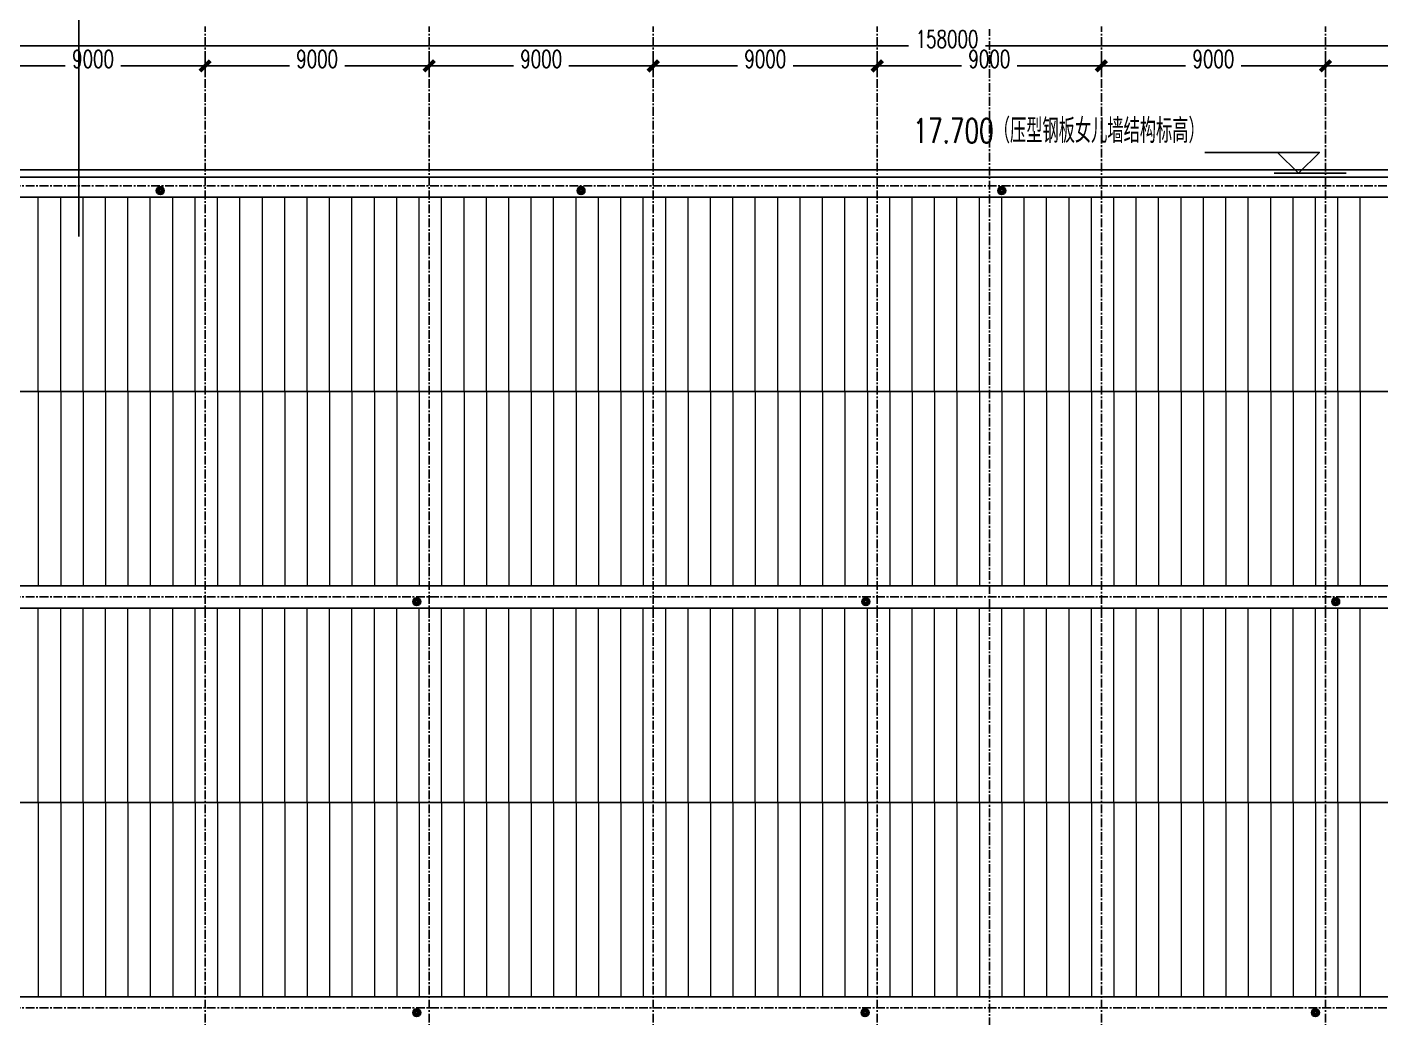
# Model space of a CAD drawing. Extents: x -599358 to 2865263, y -1062760 to 486533.
# Drawn here: x 1362053 to 1416432, y -872087 to -832311 of the extents above; entities that cross this region are included whole.
import ezdxf
from ezdxf.enums import TextEntityAlignment as Align

# ---------------------------------------------------------------- set-up
doc = ezdxf.new("R2010")
doc.units = 0
doc.linetypes.add('CENTER', pattern=[2, 1.25, -0.25, 0.25, -0.25])
for name, color, linetype in [('3符号', 173, 'Continuous'), ('A-AXIS-SYMB', 3, 'Continuous'), ('A-LIN-V', 9, 'Continuous'), ('A-SFCE', 30, 'Continuous'), ('DIM', 173, 'Continuous'), ('DOTE', 1, 'CENTER'), ('虹吸雨水斗', 6, 'Continuous')]:
    doc.layers.add(name, color=color, linetype=linetype)
doc.layers.add('底板111', color=5, linetype='Continuous', lineweight=13)
doc.styles.add('DHTEXT-1', font='romans.shx', dxfattribs={"width": 0.7, "bigfont": 'chinese.shx'})
doc.styles.add('卓越符号', font='ROMANS.shx', dxfattribs={"width": 0.7, "bigfont": 'CHINESE.shx'})
doc.dimstyles.new('ZN280', dxfattribs={"dimscale": 280, "dimtxt": 2.5, "dimasz": 1.5, "dimexe": 1, "dimexo": 2, "dimgap": 0.9, "dimtad": 1, "dimdec": 0, "dimdsep": 46, "dimtxsty": 'DHTEXT-1', "dimblk": 'ARCHTICK', "dimcen": 2.5, "dimclrd": 173, "dimclre": 173, "dimclrt": 7, "dimazin": 2, "dimtfac": 1, "dimtdec": 0, "dimtix": 1, "dimtmove": 2, "dimatfit": 3, "dimfxl": 0, "dimarcsym": 0})

# ---------------------------------------------------------------- blocks, each defined once
blk = doc.blocks.new('_ArchTick')
at = {"color": 0, "linetype": 'ByBlock', "const_width": 0.4}
blk.add_lwpolyline([(-0.5, -0.5), (0.5, 0.5)], dxfattribs=at)
blk = doc.blocks.new('*D1308')
at = {"layer": 'Defpoints', "color": 0, "ltscale": 2800, "transparency": 16777216}
for p in [(1369203, -833868), (1360203, -834828), (1369203, -834828)]:
    blk.add_point(p, dxfattribs=at)
at = {"layer": 'DIM', "color": 173, "linetype": 'ByBlock', "lineweight": -2, "ltscale": 2800, "transparency": 16777216}
for p, q in [((1360203, -834268), (1360203, -833588)), ((1369203, -834268), (1369203, -833588)), ((1360203, -833868), (1363588, -833868)), ((1369203, -833868), (1365819, -833868))]:
    blk.add_line(p, q, dxfattribs=at)
at = {"layer": 'DIM', "color": 173, "lineweight": -2, "ltscale": 2800, "transparency": 16777216, "xscale": 420, "yscale": 420, "zscale": 420, "rotation": 180}
blk.add_blockref('_ArchTick', (1360203, -833868), dxfattribs=at)
at = {"layer": 'DIM', "color": 173, "lineweight": -2, "ltscale": 2800, "transparency": 16777216, "xscale": 420, "yscale": 420, "zscale": 420}
blk.add_blockref('_ArchTick', (1369203, -833868), dxfattribs=at)
at = {"layer": 'DIM', "color": 7, "ltscale": 2800, "transparency": 16777216, "insert": (1364703, -833593), "char_height": 700, "attachment_point": 5, "style": 'DHTEXT-1'}
blk.add_mtext('9000', dxfattribs=at)
blk = doc.blocks.new('*D1309')
at = {"layer": 'Defpoints', "color": 0, "ltscale": 2800, "transparency": 16777216}
for p in [(1378203, -833868), (1369203, -834828), (1378203, -834828)]:
    blk.add_point(p, dxfattribs=at)
at = {"layer": 'DIM', "color": 173, "linetype": 'ByBlock', "lineweight": -2, "ltscale": 2800, "transparency": 16777216}
for p, q in [((1369203, -834268), (1369203, -833588)), ((1378203, -834268), (1378203, -833588)), ((1369203, -833868), (1372588, -833868)), ((1378203, -833868), (1374819, -833868))]:
    blk.add_line(p, q, dxfattribs=at)
at = {"layer": 'DIM', "color": 173, "lineweight": -2, "ltscale": 2800, "transparency": 16777216, "xscale": 420, "yscale": 420, "zscale": 420, "rotation": 180}
blk.add_blockref('_ArchTick', (1369203, -833868), dxfattribs=at)
at = {"layer": 'DIM', "color": 173, "lineweight": -2, "ltscale": 2800, "transparency": 16777216, "xscale": 420, "yscale": 420, "zscale": 420}
blk.add_blockref('_ArchTick', (1378203, -833868), dxfattribs=at)
at = {"layer": 'DIM', "color": 7, "ltscale": 2800, "transparency": 16777216, "insert": (1373703, -833593), "char_height": 700, "attachment_point": 5, "style": 'DHTEXT-1'}
blk.add_mtext('9000', dxfattribs=at)
blk = doc.blocks.new('*D1310')
at = {"layer": 'Defpoints', "color": 0, "ltscale": 2800, "transparency": 16777216}
for p in [(1387203, -833868), (1378203, -834828), (1387203, -834828)]:
    blk.add_point(p, dxfattribs=at)
at = {"layer": 'DIM', "color": 173, "linetype": 'ByBlock', "lineweight": -2, "ltscale": 2800, "transparency": 16777216}
for p, q in [((1378203, -834268), (1378203, -833588)), ((1387203, -834268), (1387203, -833588)), ((1378203, -833868), (1381588, -833868)), ((1387203, -833868), (1383819, -833868))]:
    blk.add_line(p, q, dxfattribs=at)
at = {"layer": 'DIM', "color": 173, "lineweight": -2, "ltscale": 2800, "transparency": 16777216, "xscale": 420, "yscale": 420, "zscale": 420, "rotation": 180}
blk.add_blockref('_ArchTick', (1378203, -833868), dxfattribs=at)
at = {"layer": 'DIM', "color": 173, "lineweight": -2, "ltscale": 2800, "transparency": 16777216, "xscale": 420, "yscale": 420, "zscale": 420}
blk.add_blockref('_ArchTick', (1387203, -833868), dxfattribs=at)
at = {"layer": 'DIM', "color": 7, "ltscale": 2800, "transparency": 16777216, "insert": (1382703, -833593), "char_height": 700, "attachment_point": 5, "style": 'DHTEXT-1'}
blk.add_mtext('9000', dxfattribs=at)
blk = doc.blocks.new('*D1311')
at = {"layer": 'Defpoints', "color": 0, "ltscale": 2800, "transparency": 16777216}
for p in [(1396203, -833868), (1387203, -834828), (1396203, -834828)]:
    blk.add_point(p, dxfattribs=at)
at = {"layer": 'DIM', "color": 173, "linetype": 'ByBlock', "lineweight": -2, "ltscale": 2800, "transparency": 16777216}
for p, q in [((1387203, -834268), (1387203, -833588)), ((1396203, -834268), (1396203, -833588)), ((1387203, -833868), (1390588, -833868)), ((1396203, -833868), (1392819, -833868))]:
    blk.add_line(p, q, dxfattribs=at)
at = {"layer": 'DIM', "color": 173, "lineweight": -2, "ltscale": 2800, "transparency": 16777216, "xscale": 420, "yscale": 420, "zscale": 420, "rotation": 180}
blk.add_blockref('_ArchTick', (1387203, -833868), dxfattribs=at)
at = {"layer": 'DIM', "color": 173, "lineweight": -2, "ltscale": 2800, "transparency": 16777216, "xscale": 420, "yscale": 420, "zscale": 420}
blk.add_blockref('_ArchTick', (1396203, -833868), dxfattribs=at)
at = {"layer": 'DIM', "color": 7, "ltscale": 2800, "transparency": 16777216, "insert": (1391703, -833593), "char_height": 700, "attachment_point": 5, "style": 'DHTEXT-1'}
blk.add_mtext('9000', dxfattribs=at)
blk = doc.blocks.new('*D1312')
at = {"layer": 'Defpoints', "color": 0, "ltscale": 2800, "transparency": 16777216}
for p in [(1405203, -833868), (1396203, -834828), (1405203, -834828)]:
    blk.add_point(p, dxfattribs=at)
at = {"layer": 'DIM', "color": 173, "linetype": 'ByBlock', "lineweight": -2, "ltscale": 2800, "transparency": 16777216}
for p, q in [((1396203, -834268), (1396203, -833588)), ((1405203, -834268), (1405203, -833588)), ((1396203, -833868), (1399588, -833868)), ((1405203, -833868), (1401819, -833868))]:
    blk.add_line(p, q, dxfattribs=at)
at = {"layer": 'DIM', "color": 173, "lineweight": -2, "ltscale": 2800, "transparency": 16777216, "xscale": 420, "yscale": 420, "zscale": 420, "rotation": 180}
blk.add_blockref('_ArchTick', (1396203, -833868), dxfattribs=at)
at = {"layer": 'DIM', "color": 173, "lineweight": -2, "ltscale": 2800, "transparency": 16777216, "xscale": 420, "yscale": 420, "zscale": 420}
blk.add_blockref('_ArchTick', (1405203, -833868), dxfattribs=at)
at = {"layer": 'DIM', "color": 7, "ltscale": 2800, "transparency": 16777216, "insert": (1400703, -833593), "char_height": 700, "attachment_point": 5, "style": 'DHTEXT-1'}
blk.add_mtext('9000', dxfattribs=at)
blk = doc.blocks.new('*D1313')
at = {"layer": 'Defpoints', "color": 0, "ltscale": 2800, "transparency": 16777216}
for p in [(1414203, -833868), (1405203, -834828), (1414203, -834828)]:
    blk.add_point(p, dxfattribs=at)
at = {"layer": 'DIM', "color": 173, "linetype": 'ByBlock', "lineweight": -2, "ltscale": 2800, "transparency": 16777216}
for p, q in [((1405203, -834268), (1405203, -833588)), ((1414203, -834268), (1414203, -833588)), ((1405203, -833868), (1408588, -833868)), ((1414203, -833868), (1410819, -833868))]:
    blk.add_line(p, q, dxfattribs=at)
at = {"layer": 'DIM', "color": 173, "lineweight": -2, "ltscale": 2800, "transparency": 16777216, "xscale": 420, "yscale": 420, "zscale": 420, "rotation": 180}
blk.add_blockref('_ArchTick', (1405203, -833868), dxfattribs=at)
at = {"layer": 'DIM', "color": 173, "lineweight": -2, "ltscale": 2800, "transparency": 16777216, "xscale": 420, "yscale": 420, "zscale": 420}
blk.add_blockref('_ArchTick', (1414203, -833868), dxfattribs=at)
at = {"layer": 'DIM', "color": 7, "ltscale": 2800, "transparency": 16777216, "insert": (1409703, -833593), "char_height": 700, "attachment_point": 5, "style": 'DHTEXT-1'}
blk.add_mtext('9000', dxfattribs=at)
blk = doc.blocks.new('*D1314')
at = {"layer": 'Defpoints', "color": 0, "ltscale": 2800, "transparency": 16777216}
for p in [(1423203, -833868), (1414203, -834828), (1423203, -834828)]:
    blk.add_point(p, dxfattribs=at)
at = {"layer": 'DIM', "color": 173, "linetype": 'ByBlock', "lineweight": -2, "ltscale": 2800, "transparency": 16777216}
for p, q in [((1414203, -834268), (1414203, -833588)), ((1423203, -834268), (1423203, -833588)), ((1414203, -833868), (1417588, -833868)), ((1423203, -833868), (1419819, -833868))]:
    blk.add_line(p, q, dxfattribs=at)
at = {"layer": 'DIM', "color": 173, "lineweight": -2, "ltscale": 2800, "transparency": 16777216, "xscale": 420, "yscale": 420, "zscale": 420, "rotation": 180}
blk.add_blockref('_ArchTick', (1414203, -833868), dxfattribs=at)
at = {"layer": 'DIM', "color": 173, "lineweight": -2, "ltscale": 2800, "transparency": 16777216, "xscale": 420, "yscale": 420, "zscale": 420}
blk.add_blockref('_ArchTick', (1423203, -833868), dxfattribs=at)
at = {"layer": 'DIM', "color": 7, "ltscale": 2800, "transparency": 16777216, "insert": (1418703, -833593), "char_height": 700, "attachment_point": 5, "style": 'DHTEXT-1'}
blk.add_mtext('9000', dxfattribs=at)
blk = doc.blocks.new('*D1322')
at = {"layer": 'Defpoints', "color": 0, "ltscale": 2800, "transparency": 16777216}
for p in [(1478003, -833068), (1320003, -834728), (1478003, -834728)]:
    blk.add_point(p, dxfattribs=at)
at = {"layer": 'DIM', "color": 173, "linetype": 'ByBlock', "lineweight": -2, "ltscale": 2800, "transparency": 16777216}
for p, q in [((1320003, -834168), (1320003, -832788)), ((1320003, -833068), (1397456, -833068)), ((1478003, -833068), (1400550, -833068)), ((1478003, -834168), (1478003, -832788))]:
    blk.add_line(p, q, dxfattribs=at)
at = {"layer": 'DIM', "color": 173, "lineweight": -2, "ltscale": 2800, "transparency": 16777216, "xscale": 420, "yscale": 420, "zscale": 420, "rotation": 180}
blk.add_blockref('_ArchTick', (1320003, -833068), dxfattribs=at)
at = {"layer": 'DIM', "color": 173, "lineweight": -2, "ltscale": 2800, "transparency": 16777216, "xscale": 420, "yscale": 420, "zscale": 420}
blk.add_blockref('_ArchTick', (1478003, -833068), dxfattribs=at)
at = {"layer": 'DIM', "color": 7, "ltscale": 2800, "transparency": 16777216, "insert": (1399003, -832793), "char_height": 700, "attachment_point": 5, "style": 'DHTEXT-1'}
blk.add_mtext('158000', dxfattribs=at)
blk = doc.blocks.new('*U612')
at = {"ltscale": 10}
blk.add_line((3.48, 0), (-6.85, 0), dxfattribs=at)
blk.add_lwpolyline([(3, 3), (0, 0), (-3, 3), (13.45, 3)])
at = {"color": 0, "style": '卓越符号', "width": 0.7, "flags": 8}
blk.add_attdef('±0.000', text='', height=3.5, dxfattribs=at).set_placement((13.45, 4.35), align=Align.RIGHT)
blk = doc.blocks.new('“奔腾”虹吸雨水斗')
at = {"layer": '虹吸雨水斗', "lineweight": 25}
for p, q in [((946944, 86685), (947028, 86658)), ((947028, 86641), (946944, 86614)), ((947032, 86673), (946946, 86692)), ((946946, 86607), (947032, 86625)), ((946982, 86753), (947040, 86688)), ((947040, 86611), (946982, 86546)), ((947052, 86699), (946987, 86758)), ((946987, 86541), (947052, 86600)), ((947048, 86793), (947066, 86707)), ((947066, 86592), (947048, 86506)), ((947082, 86711), (947055, 86795)), ((947125, 86795), (947098, 86711)), ((947114, 86707), (947132, 86793)), ((947132, 86506), (947114, 86592)), ((947194, 86758), (947128, 86699)), ((947128, 86600), (947194, 86541)), ((947140, 86688), (947199, 86753)), ((947199, 86546), (947140, 86611)), ((947234, 86692), (947148, 86673)), ((947148, 86625), (947234, 86607)), ((947152, 86658), (947236, 86685)), ((947236, 86614), (947152, 86641)), ((947055, 86504), (947082, 86587)), ((947098, 86587), (947125, 86504))]:
    blk.add_line(p, q, dxfattribs=at)
for radius in [150, 47.6]:
    blk.add_circle((947090, 86649), radius, dxfattribs=at)
for centre, start, end in [((947025, 86649), 291.6382, 68.3675), ((947034, 86682), 261.6382, 38.3675), ((947034, 86617), 321.6382, 98.3675), ((947057, 86706), 231.6382, 8.3675), ((947057, 86593), 351.6382, 128.3675), ((947090, 86715), 201.6382, 338.3675), ((947090, 86584), 21.6382, 158.3675), ((947123, 86706), 171.6382, 308.3675), ((947123, 86593), 51.6382, 188.3675), ((947147, 86682), 141.6382, 278.3675), ((947147, 86617), 81.6382, 218.3675), ((947155, 86649), 111.6382, 248.3675)]:
    blk.add_arc(centre, 8.82, start, end, dxfattribs=at)

msp = doc.modelspace()

# ---------------------------------------------------------------- linework, layer by layer
at = {"layer": 'A-AXIS-SYMB'}
msp.add_line((1364135.9, -821449), (1364135.9, -840714.5), dxfattribs=at)
at = {"layer": 'A-LIN-V'}
for points in [[(1477703.3, -839137.9), (1342172.9, -839137.9)], [(1477703.3, -854737.9), (1337112.5, -854737.9)], [(1477703.3, -855637.9), (1336820.6, -855637.9)], [(1477703.3, -871237.9), (1331760.2, -871237.9)]]:
    msp.add_lwpolyline(points, dxfattribs=at)
at = {"layer": 'A-SFCE'}
for points in [[(1320603.3, -906687.9), (1320003.3, -906687.9), (1320003.3, -921837.9), (1478003.3, -921837.9), (1478003.3, -921837.9), (1478003.3, -838037.9), (1341478.4, -838037.9), (1320003.3, -904240.4), (1320003.3, -905187.9)], [(1320303.3, -906987.9), (1320303.3, -921537.9), (1477703.3, -921537.9), (1477703.3, -838337.9), (1341696.5, -838337.9), (1320303.3, -904287.9), (1320303.3, -904887.9)], [(1338906.8, -846937.9), (1477703.3, -846937.9)], [(1333552.5, -863437.9), (1477703.3, -863437.9)]]:
    msp.add_lwpolyline(points, dxfattribs=at)
at = {"layer": 'DOTE', "ltscale": 280}
for p, q in [((1369203.3, -927706.6), (1369203.3, -832287.9)), ((1378203.3, -927706.6), (1378203.3, -832287.9)), ((1387203.3, -927706.6), (1387203.3, -832287.9)), ((1396203.3, -927706.6), (1396203.3, -832287.9)), ((1400703.3, -926186.7), (1400703.3, -832387.9)), ((1405203.3, -927706.6), (1405203.3, -832287.9)), ((1414203.3, -927706.6), (1414203.3, -832287.9)), ((1486107.5, -838687.9), (1309807.5, -838687.9)), ((1486107.5, -855187.9), (1309807.5, -855187.9)), ((1486107.5, -871687.9), (1309807.5, -871687.9))]:
    msp.add_line(p, q, dxfattribs=at)
at = {"layer": '底板111', "ltscale": 2500}
for p, q in [((1362503.3, -846937.9), (1362503.3, -839137.9)), ((1363403.3, -846937.9), (1363403.3, -839137.9)), ((1364303.3, -846937.9), (1364303.3, -839137.9)), ((1365203.3, -846937.9), (1365203.3, -839137.9)), ((1366103.3, -846937.9), (1366103.3, -839137.9)), ((1367003.3, -846937.9), (1367003.3, -839137.9)), ((1367903.3, -846937.9), (1367903.3, -839137.9)), ((1368803.3, -846937.9), (1368803.3, -839137.9)), ((1369703.3, -846937.9), (1369703.3, -839137.9)), ((1370603.3, -846937.9), (1370603.3, -839137.9)), ((1371503.3, -846937.9), (1371503.3, -839137.9)), ((1372403.3, -846937.9), (1372403.3, -839137.9)), ((1373303.3, -846937.9), (1373303.3, -839137.9)), ((1374203.3, -846937.9), (1374203.3, -839137.9)), ((1375103.3, -846937.9), (1375103.3, -839137.9)), ((1376003.3, -846937.9), (1376003.3, -839137.9)), ((1376903.3, -846937.9), (1376903.3, -839137.9)), ((1377803.3, -846937.9), (1377803.3, -839137.9)), ((1378703.3, -846937.9), (1378703.3, -839137.9)), ((1379603.3, -846937.9), (1379603.3, -839137.9)), ((1380503.3, -846937.9), (1380503.3, -839137.9)), ((1381403.3, -846937.9), (1381403.3, -839137.9)), ((1382303.3, -846937.9), (1382303.3, -839137.9)), ((1383203.3, -846937.9), (1383203.3, -839137.9)), ((1384103.3, -846937.9), (1384103.3, -839137.9)), ((1385003.3, -846937.9), (1385003.3, -839137.9)), ((1385903.3, -846937.9), (1385903.3, -839137.9)), ((1386803.3, -846937.9), (1386803.3, -839137.9)), ((1387703.3, -846937.9), (1387703.3, -839137.9)), ((1388603.3, -846937.9), (1388603.3, -839137.9)), ((1389503.3, -846937.9), (1389503.3, -839137.9)), ((1390403.3, -846937.9), (1390403.3, -839137.9)), ((1391303.3, -846937.9), (1391303.3, -839137.9)), ((1392203.3, -846937.9), (1392203.3, -839137.9)), ((1393103.3, -846937.9), (1393103.3, -839137.9)), ((1394003.3, -846937.9), (1394003.3, -839137.9)), ((1394903.3, -846937.9), (1394903.3, -839137.9)), ((1395803.3, -846937.9), (1395803.3, -839137.9)), ((1396703.3, -846937.9), (1396703.3, -839137.9)), ((1397603.3, -846937.9), (1397603.3, -839137.9)), ((1398503.3, -846937.9), (1398503.3, -839137.9)), ((1399403.3, -846937.9), (1399403.3, -839137.9)), ((1400303.3, -846937.9), (1400303.3, -839137.9)), ((1401203.3, -846937.9), (1401203.3, -839137.9)), ((1402103.3, -846937.9), (1402103.3, -839137.9)), ((1403003.3, -846937.9), (1403003.3, -839137.9)), ((1403903.3, -846937.9), (1403903.3, -839137.9)), ((1404803.3, -846937.9), (1404803.3, -839137.9)), ((1405703.3, -846937.9), (1405703.3, -839137.9)), ((1406603.3, -846937.9), (1406603.3, -839137.9)), ((1407503.3, -846937.9), (1407503.3, -839137.9)), ((1408403.3, -846937.9), (1408403.3, -839137.9)), ((1409303.3, -846937.9), (1409303.3, -839137.9)), ((1410203.3, -846937.9), (1410203.3, -839137.9)), ((1411103.3, -846937.9), (1411103.3, -839137.9)), ((1412003.3, -846937.9), (1412003.3, -839137.9)), ((1412903.3, -846937.9), (1412903.3, -839137.9)), ((1413803.3, -846937.9), (1413803.3, -839137.9)), ((1414703.3, -846937.9), (1414703.3, -839137.9)), ((1415603.3, -846937.9), (1415603.3, -839137.9)), ((1362503.3, -846937.9), (1362503.3, -854737.9)), ((1363403.3, -846937.9), (1363403.3, -854737.9)), ((1364303.3, -846937.9), (1364303.3, -854737.9)), ((1365203.3, -846937.9), (1365203.3, -854737.9)), ((1366103.3, -846937.9), (1366103.3, -854737.9)), ((1367003.3, -846937.9), (1367003.3, -854737.9)), ((1367903.3, -846937.9), (1367903.3, -854737.9)), ((1368803.3, -846937.9), (1368803.3, -854737.9)), ((1369703.3, -846937.9), (1369703.3, -854737.9)), ((1370603.3, -846937.9), (1370603.3, -854737.9)), ((1371503.3, -846937.9), (1371503.3, -854737.9)), ((1372403.3, -846937.9), (1372403.3, -854737.9)), ((1373303.3, -846937.9), (1373303.3, -854737.9)), ((1374203.3, -846937.9), (1374203.3, -854737.9)), ((1375103.3, -846937.9), (1375103.3, -854737.9)), ((1376003.3, -846937.9), (1376003.3, -854737.9)), ((1376903.3, -846937.9), (1376903.3, -854737.9)), ((1377803.3, -846937.9), (1377803.3, -854737.9)), ((1378703.3, -846937.9), (1378703.3, -854737.9)), ((1379603.3, -846937.9), (1379603.3, -854737.9)), ((1380503.3, -846937.9), (1380503.3, -854737.9)), ((1381403.3, -846937.9), (1381403.3, -854737.9)), ((1382303.3, -846937.9), (1382303.3, -854737.9)), ((1383203.3, -846937.9), (1383203.3, -854737.9)), ((1384103.3, -846937.9), (1384103.3, -854737.9)), ((1385003.3, -846937.9), (1385003.3, -854737.9)), ((1385903.3, -846937.9), (1385903.3, -854737.9)), ((1386803.3, -846937.9), (1386803.3, -854737.9)), ((1387703.3, -846937.9), (1387703.3, -854737.9)), ((1388603.3, -846937.9), (1388603.3, -854737.9)), ((1389503.3, -846937.9), (1389503.3, -854737.9)), ((1390403.3, -846937.9), (1390403.3, -854737.9)), ((1391303.3, -846937.9), (1391303.3, -854737.9)), ((1392203.3, -846937.9), (1392203.3, -854737.9)), ((1393103.3, -846937.9), (1393103.3, -854737.9)), ((1394003.3, -846937.9), (1394003.3, -854737.9)), ((1394903.3, -846937.9), (1394903.3, -854737.9)), ((1395803.3, -846937.9), (1395803.3, -854737.9)), ((1396703.3, -846937.9), (1396703.3, -854737.9)), ((1397603.3, -846937.9), (1397603.3, -854737.9)), ((1398503.3, -846937.9), (1398503.3, -854737.9)), ((1399403.3, -846937.9), (1399403.3, -854737.9)), ((1400303.3, -846937.9), (1400303.3, -854737.9)), ((1401203.3, -846937.9), (1401203.3, -854737.9)), ((1402103.3, -846937.9), (1402103.3, -854737.9)), ((1403003.3, -846937.9), (1403003.3, -854737.9)), ((1403903.3, -846937.9), (1403903.3, -854737.9)), ((1404803.3, -846937.9), (1404803.3, -854737.9)), ((1405703.3, -846937.9), (1405703.3, -854737.9)), ((1406603.3, -846937.9), (1406603.3, -854737.9)), ((1407503.3, -846937.9), (1407503.3, -854737.9)), ((1408403.3, -846937.9), (1408403.3, -854737.9)), ((1409303.3, -846937.9), (1409303.3, -854737.9)), ((1410203.3, -846937.9), (1410203.3, -854737.9)), ((1411103.3, -846937.9), (1411103.3, -854737.9)), ((1412003.3, -846937.9), (1412003.3, -854737.9)), ((1412903.3, -846937.9), (1412903.3, -854737.9)), ((1413803.3, -846937.9), (1413803.3, -854737.9)), ((1414703.3, -846937.9), (1414703.3, -854737.9)), ((1415603.3, -846937.9), (1415603.3, -854737.9)), ((1362503.3, -863437.9), (1362503.3, -855637.9)), ((1363403.3, -863437.9), (1363403.3, -855637.9)), ((1364303.3, -863437.9), (1364303.3, -855637.9)), ((1365203.3, -863437.9), (1365203.3, -855637.9)), ((1366103.3, -863437.9), (1366103.3, -855637.9)), ((1367003.3, -863437.9), (1367003.3, -855637.9)), ((1367903.3, -863437.9), (1367903.3, -855637.9)), ((1368803.3, -863437.9), (1368803.3, -855637.9)), ((1369703.3, -863437.9), (1369703.3, -855637.9)), ((1370603.3, -863437.9), (1370603.3, -855637.9)), ((1371503.3, -863437.9), (1371503.3, -855637.9)), ((1372403.3, -863437.9), (1372403.3, -855637.9)), ((1373303.3, -863437.9), (1373303.3, -855637.9)), ((1374203.3, -863437.9), (1374203.3, -855637.9)), ((1375103.3, -863437.9), (1375103.3, -855637.9)), ((1376003.3, -863437.9), (1376003.3, -855637.9)), ((1376903.3, -863437.9), (1376903.3, -855637.9)), ((1377803.3, -863437.9), (1377803.3, -855637.9)), ((1378703.3, -863437.9), (1378703.3, -855637.9)), ((1379603.3, -863437.9), (1379603.3, -855637.9)), ((1380503.3, -863437.9), (1380503.3, -855637.9)), ((1381403.3, -863437.9), (1381403.3, -855637.9)), ((1382303.3, -863437.9), (1382303.3, -855637.9)), ((1383203.3, -863437.9), (1383203.3, -855637.9)), ((1384103.3, -863437.9), (1384103.3, -855637.9)), ((1385003.3, -863437.9), (1385003.3, -855637.9)), ((1385903.3, -863437.9), (1385903.3, -855637.9)), ((1386803.3, -863437.9), (1386803.3, -855637.9)), ((1387703.3, -863437.9), (1387703.3, -855637.9)), ((1388603.3, -863437.9), (1388603.3, -855637.9)), ((1389503.3, -863437.9), (1389503.3, -855637.9)), ((1390403.3, -863437.9), (1390403.3, -855637.9)), ((1391303.3, -863437.9), (1391303.3, -855637.9)), ((1392203.3, -863437.9), (1392203.3, -855637.9)), ((1393103.3, -863437.9), (1393103.3, -855637.9)), ((1394003.3, -863437.9), (1394003.3, -855637.9)), ((1394903.3, -863437.9), (1394903.3, -855637.9)), ((1395803.3, -863437.9), (1395803.3, -855637.9)), ((1396703.3, -863437.9), (1396703.3, -855637.9)), ((1397603.3, -863437.9), (1397603.3, -855637.9)), ((1398503.3, -863437.9), (1398503.3, -855637.9)), ((1399403.3, -863437.9), (1399403.3, -855637.9)), ((1400303.3, -863437.9), (1400303.3, -855637.9)), ((1401203.3, -863437.9), (1401203.3, -855637.9)), ((1402103.3, -863437.9), (1402103.3, -855637.9)), ((1403003.3, -863437.9), (1403003.3, -855637.9)), ((1403903.3, -863437.9), (1403903.3, -855637.9)), ((1404803.3, -863437.9), (1404803.3, -855637.9)), ((1405703.3, -863437.9), (1405703.3, -855637.9)), ((1406603.3, -863437.9), (1406603.3, -855637.9)), ((1407503.3, -863437.9), (1407503.3, -855637.9)), ((1408403.3, -863437.9), (1408403.3, -855637.9)), ((1409303.3, -863437.9), (1409303.3, -855637.9)), ((1410203.3, -863437.9), (1410203.3, -855637.9)), ((1411103.3, -863437.9), (1411103.3, -855637.9)), ((1412003.3, -863437.9), (1412003.3, -855637.9)), ((1412903.3, -863437.9), (1412903.3, -855637.9)), ((1413803.3, -863437.9), (1413803.3, -855637.9)), ((1414703.3, -863437.9), (1414703.3, -855637.9)), ((1415603.3, -863437.9), (1415603.3, -855637.9)), ((1362503.3, -863437.9), (1362503.3, -871237.9)), ((1363403.3, -863437.9), (1363403.3, -871237.9)), ((1364303.3, -863437.9), (1364303.3, -871237.9)), ((1365203.3, -863437.9), (1365203.3, -871237.9)), ((1366103.3, -863437.9), (1366103.3, -871237.9)), ((1367003.3, -863437.9), (1367003.3, -871237.9)), ((1367903.3, -863437.9), (1367903.3, -871237.9)), ((1368803.3, -863437.9), (1368803.3, -871237.9)), ((1369703.3, -863437.9), (1369703.3, -871237.9)), ((1370603.3, -863437.9), (1370603.3, -871237.9)), ((1371503.3, -863437.9), (1371503.3, -871237.9)), ((1372403.3, -863437.9), (1372403.3, -871237.9)), ((1373303.3, -863437.9), (1373303.3, -871237.9)), ((1374203.3, -863437.9), (1374203.3, -871237.9)), ((1375103.3, -863437.9), (1375103.3, -871237.9)), ((1376003.3, -863437.9), (1376003.3, -871237.9)), ((1376903.3, -863437.9), (1376903.3, -871237.9)), ((1377803.3, -863437.9), (1377803.3, -871237.9)), ((1378703.3, -863437.9), (1378703.3, -871237.9)), ((1379603.3, -863437.9), (1379603.3, -871237.9)), ((1380503.3, -863437.9), (1380503.3, -871237.9)), ((1381403.3, -863437.9), (1381403.3, -871237.9)), ((1382303.3, -863437.9), (1382303.3, -871237.9)), ((1383203.3, -863437.9), (1383203.3, -871237.9)), ((1384103.3, -863437.9), (1384103.3, -871237.9)), ((1385003.3, -863437.9), (1385003.3, -871237.9)), ((1385903.3, -863437.9), (1385903.3, -871237.9)), ((1386803.3, -863437.9), (1386803.3, -871237.9)), ((1387703.3, -863437.9), (1387703.3, -871237.9)), ((1388603.3, -863437.9), (1388603.3, -871237.9)), ((1389503.3, -863437.9), (1389503.3, -871237.9)), ((1390403.3, -863437.9), (1390403.3, -871237.9)), ((1391303.3, -863437.9), (1391303.3, -871237.9)), ((1392203.3, -863437.9), (1392203.3, -871237.9)), ((1393103.3, -863437.9), (1393103.3, -871237.9)), ((1394003.3, -863437.9), (1394003.3, -871237.9)), ((1394903.3, -863437.9), (1394903.3, -871237.9)), ((1395803.3, -863437.9), (1395803.3, -871237.9)), ((1396703.3, -863437.9), (1396703.3, -871237.9)), ((1397603.3, -863437.9), (1397603.3, -871237.9)), ((1398503.3, -863437.9), (1398503.3, -871237.9)), ((1399403.3, -863437.9), (1399403.3, -871237.9)), ((1400303.3, -863437.9), (1400303.3, -871237.9)), ((1401203.3, -863437.9), (1401203.3, -871237.9)), ((1402103.3, -863437.9), (1402103.3, -871237.9)), ((1403003.3, -863437.9), (1403003.3, -871237.9)), ((1403903.3, -863437.9), (1403903.3, -871237.9)), ((1404803.3, -863437.9), (1404803.3, -871237.9)), ((1405703.3, -863437.9), (1405703.3, -871237.9)), ((1406603.3, -863437.9), (1406603.3, -871237.9)), ((1407503.3, -863437.9), (1407503.3, -871237.9)), ((1408403.3, -863437.9), (1408403.3, -871237.9)), ((1409303.3, -863437.9), (1409303.3, -871237.9)), ((1410203.3, -863437.9), (1410203.3, -871237.9)), ((1411103.3, -863437.9), (1411103.3, -871237.9)), ((1412003.3, -863437.9), (1412003.3, -871237.9)), ((1412903.3, -863437.9), (1412903.3, -871237.9)), ((1413803.3, -863437.9), (1413803.3, -871237.9)), ((1414703.3, -863437.9), (1414703.3, -871237.9)), ((1415603.3, -863437.9), (1415603.3, -871237.9))]:
    msp.add_line(p, q, dxfattribs=at)

# ---------------------------------------------------------------- block references
at = {"layer": '3符号', "color": 7}
ref = msp.add_blockref('*U612', (1413119.6, -838180.7), dxfattribs=dict(at, xscale=-280, yscale=280, zscale=280))
ref.add_attrib('±0.000', '17.700（压型钢板女儿墙结构标高）', dxfattribs={"layer": '0', "color": 0, "height": 980, "style": '卓越符号', "width": 0.7}).set_placement((1409353.6, -836962.7), align=Align.RIGHT)
at = {"layer": '虹吸雨水斗', "xscale": 1.061320754715, "yscale": 1.061320754715, "zscale": 1.061320754715}
for p in [(362237, -930839), (379137, -930839), (396037, -930839), (372537, -947339), (390577.4, -947334.3), (409448.6, -947339), (372537, -963839), (390546.4, -963839), (408635.5, -963839)]:
    msp.add_blockref('“奔腾”虹吸雨水斗', p, dxfattribs=at)

# ---------------------------------------------------------------- dimensions: what is measured, and where the dimension line sits
at = {"layer": 'DIM', "ltscale": 2800}
for base, p1, p2, picture, middle in [((1478003.3, -833067.9), (1320003.3, -834727.9), (1478003.3, -834727.9), '*D1322', (1399003.3, -832792.9)), ((1369203.3, -833867.9), (1360203.3, -834827.9), (1369203.3, -834827.9), '*D1308', (1364703.3, -833592.9)), ((1378203.3, -833867.9), (1369203.3, -834827.9), (1378203.3, -834827.9), '*D1309', (1373703.3, -833592.9)), ((1387203.3, -833867.9), (1378203.3, -834827.9), (1387203.3, -834827.9), '*D1310', (1382703.3, -833592.9)), ((1396203.3, -833867.9), (1387203.3, -834827.9), (1396203.3, -834827.9), '*D1311', (1391703.3, -833592.9)), ((1405203.3, -833867.9), (1396203.3, -834827.9), (1405203.3, -834827.9), '*D1312', (1400703.3, -833592.9)), ((1414203.3, -833867.9), (1405203.3, -834827.9), (1414203.3, -834827.9), '*D1313', (1409703.3, -833592.9)), ((1423203.3, -833867.9), (1414203.3, -834827.9), (1423203.3, -834827.9), '*D1314', (1418703.3, -833592.9))]:
    dim = msp.add_linear_dim(base=base, p1=p1, p2=p2, angle=0, dimstyle='ZN280', dxfattribs=at)
    dim.commit()
    dim.dimension.update_dxf_attribs({"geometry": picture, "text_midpoint": middle, "dimtype": 161})

doc.saveas('drawing.dxf')
